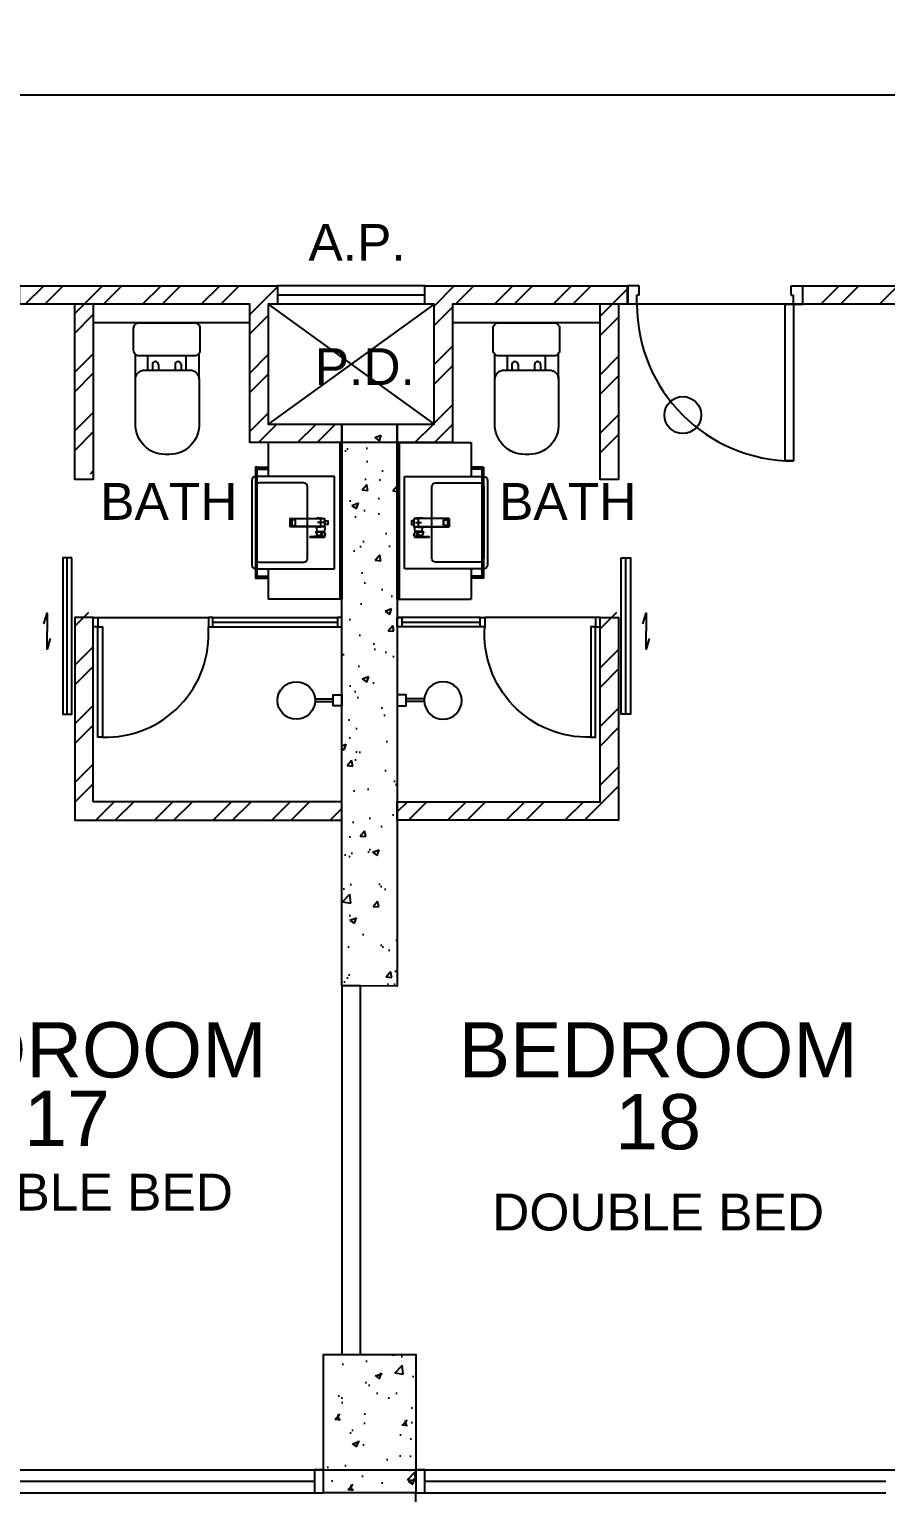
# Model space of a CAD drawing. Header units: millimetres. Extents: x 0 to 69068, y 299 to 37257.
# Drawn here: x 23653 to 28300, y 8472 to 16415 of the extents above; entities that cross this region are included whole.
import ezdxf
from ezdxf.enums import TextEntityAlignment as Align

# ---------------------------------------------------------------- set-up
doc = ezdxf.new("R2010")
doc.units = ezdxf.units.MM
doc.layers.get('Defpoints').update_dxf_attribs({"color": 8})
for name, color, linetype in [('Architectural Features', 8, 'Continuous'), ('Default', 8, 'Continuous'), ('Door', 8, 'Continuous'), ('Dry Wall', 8, 'Continuous'), ('FSD', 8, 'Continuous'), ('GBP A.P.', 8, 'Continuous'), ('GBP Dim', 8, 'Continuous'), ('GBP Text 200', 8, 'Continuous'), ('GBP Text 250', 8, 'Continuous'), ('hatch', 8, 'Continuous'), ('LP-Furn built-in', 8, 'Continuous'), ('LP-Furn built-in 2', 8, 'Continuous'), ('LP-Sanitary', 8, 'Continuous'), ('LP-Sanitary2', 8, 'Continuous'), ('LP-WC', 8, 'Continuous'), ('PD', 8, 'Continuous'), ('PD DOOR', 8, 'Continuous'), ('TEXT', 8, 'Continuous'), ('WALL-NEW', 8, 'Continuous'), ('WALL-STRUCTURE', 8, 'Continuous'), ('WINDOW', 8, 'Continuous'), ('WINDOW-MULLION', 8, 'Continuous'), ('zzz-room mix', 8, 'Continuous')]:
    doc.layers.add(name, color=color, linetype=linetype)
doc.layers.add('LP-Nonplot', color=8, linetype='Continuous', plot=False)
doc.styles.add('BH', font='arial.ttf')
doc.dimstyles.new('200 GBP', dxfattribs={"dimscale": 1.5, "dimtxt": 150, "dimasz": 50, "dimexe": 125, "dimexo": 50, "dimgap": 50, "dimtad": 1, "dimdec": 0, "dimzin": 0, "dimdsep": 46, "dimtxsty": 'BH', "dimblk": 'ARCHTICK', "dimcen": 0.09, "dimdle": 125, "dimclrd": 9, "dimclre": 9, "dimclrt": 1, "dimadec": 0, "dimazin": 0, "dimtfac": 1, "dimtdec": 0, "dimtix": 1, "dimtmove": 2, "dimatfit": 3, "dimldrblk": 'ARCHTICK', "dimfxl": 300, "dimfxlon": 1, "dimtolj": 1, "dimtzin": 0, "dimarcsym": 0})
pattern_1 = [(45, (-2500, -11527.6), (-159.099, 159.099), []), (45, (-2393.93, -11527.6), (-159.099, 159.099), [])]

# ---------------------------------------------------------------- blocks, each defined once
blk = doc.blocks.new('pln_toilet')
for p, q in [((-170.1, -306.5), (-170.1, -171.6)), ((-78.2, -226.9), (-78.2, -256.5)), ((-45, -226.9), (-45, -256.5)), ((44.7, -226.9), (44.7, -256.5)), ((77.9, -226.9), (77.9, -256.5)), ((175.5, -306.5), (175.5, -165.2))]:
    blk.add_line(p, q)
for points in [[(180, -30), (180, -149.3, -0.414214), (150, -179.3), (-150, -179.3, -0.414214), (-180, -149.3), (-180, -30, -0.414214), (-150, 0), (150, 0, -0.414214)], [(175.5, -306.5), (175.5, -545.1, -0.424695), (14, -715.1), (-7.8, -715.1, -0.423698), (-170.1, -545.1), (-170.1, -306.5, -0.414214), (-120.1, -256.5), (125.5, -256.5, -0.414214)]]:
    blk.add_lwpolyline(points, format="xyb", close=True)
for points in [[(-101.9, -256.5), (-101.9, -179.3)], [(102.9, -179.3), (102.9, -256.5)]]:
    blk.add_lwpolyline(points)
for centre in [(-61.6, -226.9), (61.3, -226.9)]:
    blk.add_arc(centre, 16.6, 0, 180)
blk = doc.blocks.new('pln_shower head')
at = {"ltscale": 100}
for points in [[(101, 9.1), (200, 9.1)], [(101, -5.9), (200, -5.9)]]:
    blk.add_lwpolyline(points, dxfattribs=at)
at = {"ltscale": 0.5}
blk.add_lwpolyline([(248, 30.1), (248, -29.9), (200, -29.9), (200, 30.1)], close=True, dxfattribs=at)
at = {"ltscale": 100}
blk.add_circle((0, 0), 101.9, dxfattribs=at)
blk = doc.blocks.new('Door 850')
for p, q in [((38290.6, 34986.6), (38290.6, 35836.6)), ((38290.6, 35836.6), (38335.6, 35836.6)), ((38335.6, 35836.6), (38335.6, 34986.6)), ((38240.6, 34986.6), (38240.6, 34911.6)), ((38290.6, 34986.6), (38240.6, 34986.6)), ((38290.6, 34986.6), (38290.6, 34936.6)), ((38335.6, 34986.6), (38290.6, 34986.6)), ((39140.6, 34986.6), (39140.6, 34936.6)), ((39140.6, 34986.6), (39190.6, 34986.6)), ((39190.6, 34986.6), (39190.6, 34911.6)), ((38240.6, 34911.6), (38240.6, 34886.6)), ((38303.1, 34886.6), (38240.6, 34886.6)), ((38303.1, 34936.6), (38290.6, 34936.6)), ((38303.1, 34936.6), (38303.1, 34886.6)), ((39128.1, 34936.6), (39140.6, 34936.6)), ((39128.1, 34936.6), (39128.1, 34886.6)), ((39128.1, 34886.6), (39190.6, 34886.6)), ((39190.6, 34911.6), (39190.6, 34886.6))]:
    blk.add_line(p, q)
blk.add_arc((38290.6, 34986.6), 850, 359.99995, 89.99772)
blk = doc.blocks.new('WINDOW MULLION2')
at = {"layer": 'WINDOW-MULLION', "ltscale": 100}
blk.add_lwpolyline([(25225.9, 19999.9), (25225.9, 20124.9), (25175.9, 20124.9), (25175.9, 19999.9)], close=True, dxfattribs=at)
blk = doc.blocks.new('_ArchTick')
at = {"color": 0, "const_width": 0.1}
blk.add_lwpolyline([(0.5, 0.5), (-0.5, -0.5)], dxfattribs=at)
blk = doc.blocks.new('*D314')
at = {"layer": 'Defpoints', "color": 0, "transparency": 16777216}
for p in [(22220, 16622.5), (40700, 16622.5), (40700, 16059.7)]:
    blk.add_point(p, dxfattribs=at)
at = {"layer": 'GBP Dim', "color": 9, "lineweight": -2, "transparency": 16777216}
for p, q in [((22220, 16284.7), (22220, 15872.2)), ((40700, 16284.7), (40700, 15872.2)), ((22032.5, 16059.7), (40887.5, 16059.7))]:
    blk.add_line(p, q, dxfattribs=at)
at = {"layer": 'GBP Dim', "color": 9, "lineweight": -2, "transparency": 16777216, "xscale": 75, "yscale": 75, "zscale": 75, "rotation": 180}
blk.add_blockref('_ArchTick', (22220, 16059.7), dxfattribs=at)
at = {"layer": 'GBP Dim', "color": 9, "lineweight": -2, "transparency": 16777216, "xscale": 75, "yscale": 75, "zscale": 75}
blk.add_blockref('_ArchTick', (40700, 16059.7), dxfattribs=at)
at = {"layer": 'GBP Dim', "transparency": 16777216, "insert": (31460, 16249.6), "char_height": 225, "attachment_point": 5, "style": 'BH'}
blk.add_mtext('\\A1;18480', dxfattribs=at)
blk = doc.blocks.new('*D438')
at = {"layer": 'Defpoints', "color": 0, "transparency": 16777216}
for p in [(25350, 9222.8), (25450, 9222.8), (25450, 6494.6)]:
    blk.add_point(p, dxfattribs=at)
at = {"layer": 'GBP Dim', "color": 9, "lineweight": -2, "transparency": 16777216}
for p, q in [((25350, 6719.6), (25350, 6307.1)), ((25450, 6719.6), (25450, 6307.1)), ((25350, 6494.6), (25275, 6494.6)), ((25350, 6494.6), (25450, 6494.6)), ((25450, 6494.6), (25525, 6494.6))]:
    blk.add_line(p, q, dxfattribs=at)
at = {"layer": 'GBP Dim', "color": 9, "lineweight": -2, "transparency": 16777216, "xscale": 75, "yscale": 75, "zscale": 75}
blk.add_blockref('_ArchTick', (25350, 6494.6), dxfattribs=at)
at = {"layer": 'GBP Dim', "color": 9, "lineweight": -2, "transparency": 16777216, "xscale": 75, "yscale": 75, "zscale": 75, "rotation": 180}
blk.add_blockref('_ArchTick', (25450, 6494.6), dxfattribs=at)
at = {"layer": 'GBP Dim', "transparency": 16777216, "insert": (25400, 6684.5), "char_height": 225, "attachment_point": 5, "style": 'BH'}
blk.add_mtext('\\A1;100', dxfattribs=at)
blk = doc.blocks.new('SEANNOT_GROUP2')
at = {"layer": 'Default'}
blk.add_line((81.5, 351.1), (81.5, 317.9), dxfattribs=at)
blk = doc.blocks.new('SEANNOT_GROUP3')
at = {"layer": 'Default'}
blk.add_line((99.8, 335.2), (63.8, 335.2), dxfattribs=at)
blk = doc.blocks.new('ghtfdgd')
at = {"layer": 'LP-Sanitary'}
for p, q in [((79214.2, -115039.6), (79218.2, -114994.6)), ((79215.7, -115019.1), (79215.7, -115005.6)), ((79215.7, -115005.6), (79217.2, -115005.6)), ((79220.2, -114994.6), (79217.1, -115027.9)), ((79220.2, -114994.6), (79218.2, -114994.6)), ((79218.9, -115183.4), (79220.2, -114994.6)), ((79261.1, -114994.6), (79220.2, -114994.6)), ((79230.7, -114993.6), (79230.7, -114979.6)), ((79231.2, -114979.1), (79250.2, -114979.1)), ((79250.2, -114994.1), (79231.2, -114994.1)), ((79238.9, -114994.1), (79238.9, -114994.6)), ((79242.4, -114994.6), (79242.4, -114994.1)), ((79250.7, -114979.6), (79250.7, -114993.6)), ((79263.2, -114994.6), (79261.1, -114994.6)), ((79261.1, -114994.6), (79262.4, -115183.4)), ((79264.2, -115027.9), (79261.1, -114994.6)), ((79263.2, -114994.6), (79288.7, -114996.6)), ((79263.2, -114994.6), (79267.1, -115039.6)), ((79288.7, -115037.7), (79288.7, -114996.6)), ((79290.7, -115009.4), (79290.7, -115000.9)), ((79290.7, -115009.6), (79290.7, -115009.4)), ((79290.7, -115010.3), (79290.7, -115009.6)), ((79290.7, -115044.4), (79290.7, -115010.3)), ((79290.9, -115010.4), (79310.4, -115018.6)), ((79290.9, -115010.4), (79290.9, -115044.5)), ((79310.7, -115017.8), (79291, -115009.5)), ((79291, -115009.5), (79291, -115009.5)), ((79291, -115009.5), (79291, -115009.5)), ((79310.7, -115017.8), (79314.8, -115009.2)), ((79315.2, -115010.7), (79313.6, -115020.4)), ((79315.2, -115010.7), (79317.3, -115050.4)), ((79318, -115050.2), (79316, -115010.5)), ((79317.3, -115002.9), (79318.9, -114997.5)), ((79319.4, -115044.7), (79317.3, -115002.9)), ((79318.7, -114997.4), (79318.9, -114997.5)), ((79319.3, -114997.6), (79318.9, -114997.4)), ((79318.9, -114997.5), (79319.4, -114997.7)), ((79319.4, -114997.7), (79319.4, -115044.7)), ((79319.8, -115045.3), (79319.8, -114998.3)), ((79217.1, -115027.9), (79214.2, -115039.6)), ((79217.1, -115039.6), (79214.2, -115039.6)), ((79217.5, -115184.4), (79217.1, -115027.9)), ((79264.2, -115027.9), (79263.8, -115184.4)), ((79264.2, -115027.9), (79267.1, -115039.6)), ((79267.1, -115039.6), (79264.2, -115039.6)), ((79288.7, -115037.7), (79267.1, -115039.6)), ((79290.7, -115044.7), (79290.7, -115044.4)), ((79290.9, -115044.5), (79310.4, -115036.3)), ((79291, -115044.9), (79310.7, -115036.6)), ((79310.4, -115018.6), (79310.5, -115018.7)), ((79310.4, -115036.3), (79310.5, -115036.2)), ((79310.5, -115018.7), (79310.5, -115027.4)), ((79310.5, -115036.2), (79310.5, -115027.4)), ((79313.5, -115028.9), (79313.5, -115020.8)), ((79313.5, -115020.8), (79317.3, -115050.9)), ((79313.5, -115028.9), (79313.5, -115036.9)), ((79313.5, -115036.9), (79317.3, -115075.5)), ((79313.5, -115037), (79317.3, -115075.5)), ((79313.6, -115020.5), (79313.6, -115020.4)), ((79317.3, -115050.5), (79313.6, -115020.5)), ((79317.3, -115050.4), (79317.3, -115050.5)), ((79317.3, -115051.4), (79317.3, -115063.3)), ((79317.3, -115075.1), (79317.3, -115063.3)), ((79317.7, -115051.6), (79318.9, -115052.3)), ((79317.7, -115063.5), (79317.7, -115051.6)), ((79317.7, -115063.5), (79317.7, -115075.4)), ((79317.7, -115075.4), (79318.9, -115074.8)), ((79319.4, -115051), (79318, -115050.2)), ((79318, -115076), (79319.3, -115075.3)), ((79318.9, -115074.8), (79318.9, -115052.3)), ((79319.4, -115044.7), (79319.4, -115051)), ((79319.8, -115051.6), (79319.8, -115045.3)), ((79319.8, -115051.9), (79319.8, -115051.6)), ((79319.8, -115051.9), (79319.8, -115074.4)), ((79319.8, -115074.4), (79319.8, -115074.6)), ((79225, -115154.8), (79225, -115173.1)), ((79255.3, -115153.8), (79226, -115153.8)), ((79255.3, -115154), (79226, -115154)), ((79256.3, -115173.1), (79256.3, -115154.8)), ((79218.9, -115183.4), (79217.5, -115184.4)), ((79217.5, -115184.4), (79263.8, -115184.4)), ((79262.4, -115183.4), (79218.9, -115183.4)), ((79226, -115174.1), (79255.3, -115174.1)), ((79262.4, -115183.4), (79263.8, -115184.4))]:
    blk.add_line(p, q, dxfattribs=at)
for centre, radius, start, end in [((79231.2, -114979.6), 0.5, 90, 180), ((79231.2, -114993.6), 0.5, 180, 270), ((79250.2, -114979.6), 0.5, 0, 90), ((79250.2, -114993.6), 0.5, 270, 0), ((79280.3, -115017.1), 20, 56.8024, 65.16541), ((79290.9, -115000.9), 0.2, 127.85265, 180), ((79511, -115282.7), 357.7, 125.84981, 127.98251), ((79530.3, -115308.3), 389.7, 125.92638, 127.88363), ((79234, -109870), 5139.5, 270.63577, 270.89969), ((79227.2, -108854.2), 6155.7, 270.59451, 270.81562), ((79288.3, -115009.7), 2.67, 3.1953, 9.33669), ((79301.7, -114992.9), 0.28, 69.68638, 135.20106), ((79314, -115009.4), 0.822, 12.82151, 37.37855), ((79314.7, -115011.5), 2.53, 77.49723, 90.78809), ((79315.1, -115009.5), 0.509, 38.0096, 78.40522), ((84763.2, -116562.2), 5664.7, 164.02206, 164.08854), ((79313.8, -115010.5), 2.18, 358.67427, 36.2852), ((79318.5, -114997.9), 0.689, 55.95421, 80.13248), ((79319, -114998.3), 0.8, 0.00654, 61.47672), ((79240.7, -115019.1), 25, 180, 185.74251), ((79280.3, -115017.1), 20, 294.83459, 301.61275), ((79290.9, -115044.7), 0.2, 180.01397, 293.04704), ((79319.7, -114996.5), 23.1, 247.12521, 247.49949), ((79339.3, -115104.4), 73.6, 112.75714, 112.87481), ((79312.3, -115020.9), 1.23, 6.09456, 11.51592), ((79308.7, -115037.4), 4.84, 5.24499, 7.19277), ((79310.7, -115037.3), 2.83, 5.64545, 8.81471), ((79317.8, -115050.7), 0.54, 62.22165, 149.68726), ((79305.3, -115051.3), 11.9, 359.62289, 2.1624), ((79313.2, -115075.2), 4.12, 356.11976, 1.38136), ((79317.8, -115075.5), 0.494, 177.69922, 295.85307), ((79318.6, -115075.3), 0.938, 181.08912, 220.22046), ((79315.7, -115050), 2.38, 342.31294, 353.97204), ((79317.3, -115050.2), 0.738, 359.2113, 2.9985), ((79319, -115074.6), 0.786, 294.19625, 0.49169), ((79319.1, -115051.6), 0.688, 1.5121, 63.73401)]:
    blk.add_arc(centre, radius, start, end, dxfattribs=at)
for centre, major_axis, ratio, start_param, end_param in [((79290.9, -115000.9), (0.2, 0), 0.870233, 1.308042, 3.141593), ((79290.9, -115009.4), (0.2, 0), 0.870251, 1.333095, 3.141593), ((79290.9, -115010.3), (0.2, 0), 0.5, 3.141593, 4.712389), ((79290.9, -115000.9), (0.123, -0.158), 0.834595, 2.099205, 3.141593), ((79290.9, -115000.9), (0.123, -0.158), 0.834595, 3.141593, 3.165459), ((79290.9, -115010), (0.077, 0.836), 0.04975, 4.217846, 5.325586), ((79301.6, -114992.9), (0.117, -0.162), 0.844851, 2.109561, 3.167674), ((79315.1, -115009.6), (0.173, 0.708), 0.018166, 0.444134, 0.918054), ((79315.3, -115009.6), (0.412, 0.321), 0.549065, 0.513637, 1.195391), ((79315.7, -115010.9), (-0.499, -0.026), 0.868619, 4.118709, 5.82428), ((79316.8, -115003.6), (0.961, -0.275), 0.902908, 1.271288, 1.565184), ((79318.4, -114998), (-0.211, -0.772), 0.117484, 2.694436, 3.141054), ((79318.5, -114998.1), (-0.382, -0.703), 0.237912, 2.705017, 3.14394), ((79319, -114998.3), (-0.382, -0.703), 0.237912, 2.705017, 3.141091), ((79319, -114998.3), (-0.8, 0), 0.876594, 3.141494, 4.164132), ((79290.9, -115044.4), (0.2, 0), 0.5, 3.141593, 4.712389), ((79290.9, -115044.1), (-0.077, 0.836), 0.04975, 2.065339, 3.17308), ((79310.4, -115018.2), (-0.311, -0.737), 0.21898, 1.092037, 2.210933), ((79310.4, -115035.9), (-0.311, 0.737), 0.21898, 2.049556, 3.141593), ((79310.5, -115018.3), (-0.309, -0.738), 0.217421, 1.09135, 2.210755), ((79310.5, -115035.8), (-0.309, 0.738), 0.217421, 2.050243, 3.169648), ((79310.4, -115035.9), (-0.311, 0.737), 0.21898, 3.141593, 3.168451), ((79314.3, -115020.6), (-0.782, -0.167), 0.921627, 5.682069, 6.099643), ((79314.3, -115020.8), (-0.794, -0.099), 0.898005, 5.760928, 6.175764), ((79314.3, -115036.7), (0.793, 0.106), 0.789486, 3.026004, 3.133916), ((79314.3, -115036.9), (0.796, 0.077), 0.827125, 3.057559, 3.141593), ((79317.8, -115050.6), (-0.5, -0.016), 0.857677, 4.139605, 5.842177), ((79317.8, -115050.9), (-0.5, -0.02), 0.273668, 4.356492, 6.23412), ((79317.8, -115063.3), (-0.5, 0), 0.5, 0.054498, 1.448623), ((79317.8, -115075.5), (-0.494, 0.079), 0.969108, 0.192451, 2.070079), ((79319, -115045.3), (-0.8, 0), 0.876594, 3.141494, 4.164132), ((79226, -115154.8), (-1, 0), 0.992546, 4.712389, 6.283185), ((79226, -115154.9), (1, 0), 0.890286, 1.570796, 3.141593), ((79255.3, -115154.8), (-1, 0), 0.992546, 3.141593, 4.712389), ((79255.3, -115154.9), (1, 0), 0.890286, 0, 1.570796), ((79226, -115173.1), (1, 0), 0.992546, 3.141593, 4.712389), ((79255.3, -115173.1), (1, 0), 0.992546, 4.712389, 6.283185)]:
    blk.add_ellipse(centre, major_axis=major_axis, ratio=ratio, start_param=start_param, end_param=end_param, dxfattribs=at)
for points, knots in [([(79291, -115009.5), (79291, -115009.5), (79290.9, -115009.5), (79290.8, -115009.6), (79290.7, -115009.6), (79290.7, -115009.6)], [0, 0, 0, 0, 0.5, 0.5, 1, 1, 1, 1]), ([(79291, -115000.7), (79291, -115000.8), (79291, -115000.8), (79291, -115000.9), (79291, -115001.2), (79291, -115001.4), (79291, -115001.7), (79291, -115002.7), (79291, -115003.8), (79291, -115004.8), (79291, -115006.3), (79291, -115007.8), (79291, -115009.2)], [0, 0, 0, 0, 0.02306, 0.02306, 0.02306, 0.115301, 0.115301, 0.115301, 0.484264, 0.484264, 0.484264, 1, 1, 1, 1]), ([(79301.6, -114992.7), (79301.9, -114992.8), (79302.2, -114992.9), (79302.5, -114993), (79305, -114993.6), (79307.5, -114994.3), (79310.1, -114995), (79312.9, -114995.8), (79315.8, -114996.6), (79318.7, -114997.4)], [0, 0, 0, 0, 0.051688, 0.051688, 0.051688, 0.494848, 0.494848, 0.494848, 1, 1, 1, 1]), ([(79314.8, -115009.2), (79314.8, -115009.2), (79314.9, -115009.2), (79314.9, -115009.2), (79315, -115009.2), (79315, -115009.2), (79315.1, -115009.2), (79315.2, -115009.2)], [0, 0, 0, 0, 0.25, 0.25, 0.5, 0.5, 1, 1, 1, 1]), ([(79317.1, -115002.7), (79317, -115003), (79316.9, -115003.3), (79316.8, -115003.6), (79316.5, -115004.7), (79316.2, -115005.8), (79315.9, -115006.9), (79315.7, -115007.6), (79315.4, -115008.3), (79315.2, -115009)], [0, 0, 0, 0, 0.131954, 0.131954, 0.131954, 0.659772, 0.659772, 0.659772, 1, 1, 1, 1]), ([(79315.2, -115009.2), (79315.2, -115009.2), (79315.2, -115009.2), (79315.2, -115009.2), (79315.2, -115009.2), (79315.2, -115009.2)], [0, 0, 0, 0, 0.5, 0.5, 1, 1, 1, 1]), ([(79315.2, -115009.2), (79315.3, -115009.3), (79315.3, -115009.4), (79315.3, -115009.5), (79315.3, -115009.6), (79315.3, -115009.8), (79315.3, -115009.8), (79315.3, -115009.9), (79315.3, -115010), (79315.2, -115010.2), (79315.2, -115010.3), (79315.2, -115010.5), (79315.2, -115010.6), (79315.2, -115010.7)], [0, 0, 0, 0, 0.125, 0.125, 0.25, 0.25, 0.375, 0.375, 0.5, 0.5, 0.75, 0.75, 1, 1, 1, 1]), ([(79318.7, -114997.4), (79318.6, -114997.5), (79318.6, -114997.7), (79318.5, -114997.9), (79318.2, -114999), (79317.9, -115000.1), (79317.5, -115001.2), (79317.4, -115001.7), (79317.2, -115002.2), (79317.1, -115002.7)], [0, 0, 0, 0, 0.095324, 0.095324, 0.095324, 0.707603, 0.707603, 0.707603, 1, 1, 1, 1]), ([(79310.5, -115018.7), (79310.9, -115018.8), (79311.2, -115019), (79311.9, -115019.4), (79312.2, -115019.7), (79312.8, -115020.1), (79313, -115020.3), (79313.4, -115020.5), (79313.5, -115020.5), (79313.5, -115020.7)], [0, 0, 0, 0, 0.25, 0.25, 0.5, 0.5, 0.75, 0.75, 1, 1, 1, 1]), ([(79310.5, -115036.2), (79310.9, -115036.1), (79311.2, -115035.9), (79311.9, -115035.6), (79312.2, -115035.5), (79312.8, -115035.6), (79313, -115035.7), (79313.4, -115036.2), (79313.5, -115036.5), (79313.5, -115036.8)], [0, 0, 0, 0, 0.25, 0.25, 0.5, 0.5, 0.75, 0.75, 1, 1, 1, 1]), ([(79313.6, -115020.4), (79313.5, -115020.2), (79313.5, -115020), (79313.3, -115019.6), (79313.2, -115019.3), (79312.7, -115018.8), (79312.3, -115018.6), (79311.6, -115018.2), (79311.2, -115018), (79310.8, -115017.9)], [0, 0, 0, 0, 0.25, 0.25, 0.5, 0.5, 0.75, 0.75, 1, 1, 1, 1]), ([(79310.8, -115036.5), (79311, -115036.5), (79311.3, -115036.3), (79311.8, -115036.2), (79312.2, -115036.1), (79312.5, -115036), (79312.8, -115036), (79313, -115036), (79313.1, -115036.1), (79313.2, -115036.2), (79313.4, -115036.3), (79313.5, -115036.6), (79313.5, -115036.7), (79313.5, -115036.8)], [0, 0, 0, 0, 0.124812, 0.2213171, 0.3092796, 0.3899271, 0.4711589, 0.5451559, 0.6166529, 0.6889172, 0.7974179, 0.8896188, 0.9816515, 0.9816515, 0.9816515, 0.9816515]), ([(79317.3, -115050.5), (79317.3, -115050.5), (79317.3, -115050.5), (79317.3, -115050.6), (79317.3, -115050.6), (79317.3, -115050.7), (79317.3, -115050.8), (79317.3, -115050.9)], [0, 0, 0, 0, 0.25, 0.25, 0.5, 0.5, 1, 1, 1, 1]), ([(79317.3, -115051.4), (79317.3, -115051.5), (79317.3, -115051.5), (79317.5, -115051.6), (79317.6, -115051.6), (79317.7, -115051.6)], [0, 0, 0, 0, 0.5, 0.5, 1, 1, 1, 1]), ([(79317.3, -115075.1), (79317.3, -115075.2), (79317.3, -115075.2), (79317.5, -115075.3), (79317.6, -115075.3), (79317.7, -115075.4)], [0, 0, 0, 0, 0.5, 0.5, 1, 1, 1, 1]), ([(79317.7, -115051.6), (79317.7, -115051.6), (79317.7, -115051.5), (79317.8, -115051.4), (79317.8, -115051.3), (79317.8, -115051.1), (79317.8, -115051), (79317.9, -115050.9), (79317.9, -115050.8), (79317.9, -115050.7)], [0, 0, 0, 0, 0.25, 0.25, 0.5, 0.5, 0.75, 0.75, 1, 1, 1, 1]), ([(79319.4, -115051), (79319.4, -115051), (79319.4, -115051), (79319.4, -115051), (79319.4, -115051), (79319.4, -115051), (79319.4, -115051), (79319.4, -115051.1), (79319.4, -115051.1), (79319.4, -115051.2), (79319.4, -115051.2), (79319.3, -115051.3), (79319.3, -115051.3), (79319.3, -115051.4), (79319.3, -115051.5), (79319.2, -115051.6), (79319.2, -115051.6), (79319.1, -115051.7), (79319.1, -115051.8), (79319, -115051.9), (79319, -115052), (79318.9, -115052.1), (79318.9, -115052.1), (79318.9, -115052.2), (79318.9, -115052.3), (79318.9, -115052.3), (79318.9, -115052.3), (79318.9, -115052.3), (79318.9, -115052.3), (79318.9, -115052.3), (79318.9, -115052.3)], [0, 0, 0, 0, 0.000034, 0.000034, 0.000034, 0.03445, 0.03445, 0.03445, 0.175251, 0.175251, 0.175251, 0.317196, 0.317196, 0.317196, 0.479622, 0.479622, 0.479622, 0.662074, 0.662074, 0.662074, 0.829132, 0.829132, 0.829132, 0.958486, 0.958486, 0.958486, 0.999966, 0.999966, 0.999966, 1, 1, 1, 1]), ([(79319.8, -115051.9), (79319.8, -115052), (79319.7, -115052), (79319.7, -115052.1), (79319.6, -115052.2), (79319.4, -115052.3), (79319.3, -115052.3), (79319.1, -115052.3), (79319, -115052.3), (79318.9, -115052.3)], [0, 0, 0, 0, 0.25, 0.25, 0.5, 0.5, 0.75, 0.75, 1, 1, 1, 1]), ([(79319.8, -115074.4), (79319.8, -115074.5), (79319.7, -115074.5), (79319.7, -115074.6), (79319.6, -115074.7), (79319.4, -115074.8), (79319.3, -115074.8), (79319.1, -115074.8), (79319, -115074.8), (79318.9, -115074.8)], [0, 0, 0, 0, 0.25, 0.25, 0.5, 0.5, 0.75, 0.75, 1, 1, 1, 1]), ([(79319.3, -115075.3), (79319.3, -115075.3), (79319.3, -115075.3), (79319.2, -115075.3), (79319.2, -115075.3), (79319.1, -115075.3), (79319.1, -115075.2), (79319, -115075.2), (79319, -115075.1), (79318.9, -115075.1), (79318.9, -115075), (79318.9, -115074.9), (79318.9, -115074.9), (79318.9, -115074.9), (79318.9, -115074.8), (79318.9, -115074.8), (79318.9, -115074.8), (79318.9, -115074.8), (79318.9, -115074.8)], [0.3296223, 0.3296223, 0.3296223, 0.3296223, 0.4796217, 0.4796217, 0.4796217, 0.6620737, 0.6620737, 0.6620737, 0.829132, 0.829132, 0.829132, 0.9584856, 0.9584856, 0.9584856, 0.9999655, 0.9999655, 0.9999655, 1, 1, 1, 1])]:
    blk.add_open_spline(points, degree=3, knots=knots, dxfattribs=at)
for points, degree in [([(79301.8, -114992.7), (79301.7, -114992.6), (79301.7, -114992.7), (79301.6, -114992.7)], 3), ([(79318.6, -114997.3), (79316.3, -114996.6), (79310.7, -114995.1), (79301.8, -114992.7)], 3), ([(79313.5, -115028.9), (79313.5, -115028.4), (79313.4, -115028), (79312.3, -115027.4), (79311.4, -115027.4), (79310.5, -115027.4)], 5), ([(79317.9, -115075.9), (79317.9, -115076), (79318, -115076), (79318, -115075.9)], 3)]:
    blk.add_open_spline(points, degree=degree, dxfattribs=at)
at = {"layer": 'LP-Nonplot'}
for name in ['SEANNOT_GROUP2', 'SEANNOT_GROUP3']:
    blk.add_blockref(name, (79159.1, -115352.3), dxfattribs=at)
blk = doc.blocks.new('SINK')
at = {"layer": 'LP-Sanitary'}
blk.add_line((-74936.8, -44774), (-75436.8, -44774), dxfattribs=at)
blk.add_lwpolyline([(-75436.8, -44774), (-75436.8, -45203.2, 0.414214), (-75416.8, -45223.2), (-74956.8, -45223.2, 0.414214), (-74936.8, -45203.2), (-74936.8, -44774)], format="xyb", dxfattribs=at)
blk.add_lwpolyline([(-75401.8, -44941.1), (-75401.8, -45183.3, 0.414117), (-75381.8, -45203.2), (-74991.8, -45203.2, 0.41431), (-74971.8, -45183.2), (-74971.8, -44941.1, 0.414117), (-74991.8, -44921.1), (-75381.8, -44921.1, 0.41431)], format="xyb", close=True, dxfattribs=at)
at = {"layer": 'LP-Furn built-in'}
blk.add_blockref('ghtfdgd', (-154427.4, 70168.1), dxfattribs=at)
blk = doc.blocks.new('BATH XXX')
at = {"ltscale": 1000}
for p, q in [((514.5, -17.9), (114.5, -17.9)), ((114.5, -17.9), (114.5, -203)), ((54.6, -152.8), (114.5, -152.8)), ((54.6, -162.8), (114.5, -162.8)), ((114.5, -703), (114.5, -867.9)), ((54.6, -744.5), (114.5, -744.5)), ((54.6, -754.5), (114.5, -754.5)), ((514.5, -867.9), (114.5, -867.9))]:
    blk.add_line(p, q, dxfattribs=at)
for points in [[(504.5, -867.9), (504.5, -17.9), (514.5, -17.9), (514.5, -867.9), (504.5, -867.9)], [(504.5, -17.9), (504.5, -867.9), (514.5, -867.9), (514.5, -17.9), (504.5, -17.9)]]:
    blk.add_lwpolyline(points, dxfattribs=at)
at = {"ltscale": 200}
blk.add_lwpolyline([(54.6, -152.8), (46.1, -152.8), (46.1, -754.5), (54.6, -754.5)], close=True, dxfattribs=at)
at = {"layer": 'LP-Furn built-in', "rotation": 270}
blk.add_blockref('SINK', (45248.6, -75639.7), dxfattribs=at)

msp = doc.modelspace()

# ---------------------------------------------------------------- hatches: boundary and pattern name
at = {"layer": 'hatch'}
h = msp.add_hatch(dxfattribs=at)
h.set_pattern_fill('ANSI32', color=256, scale=600, style=0)
h.set_pattern_definition(pattern_1)
h.paths.add_polyline_path([(25650, 14172.5), (25650, 14272.5), (25850, 14272.5), (25850, 14922.5), (25800, 14922.5), (25800, 15022.5), (26900, 15022.5), (26900, 14922.5), (26850, 14922.5), (26850, 14002.5), (26750, 14002.5), (26750, 14922.5), (25950, 14922.5), (25950, 14172.5)])
h.paths.add_polyline_path([(23600, 15022.5), (25000, 15022.5), (25000, 14922.5), (24950, 14922.5), (24950, 14272.5), (25350, 14272.5), (25350, 14172.6), (24850, 14172.7), (24850, 14922.5), (24000, 14922.5), (24000, 14002.5), (23900, 14002.5), (23900, 14922.5), (23600, 14922.5)])
h = msp.add_hatch(dxfattribs=at)
h.set_pattern_fill('ANSI32', color=256, scale=600, style=0)
h.set_pattern_definition([(45, (1067.05, -8776.59), (-159.099, 159.099), []), (45, (1173.11, -8776.59), (-159.099, 159.099), [])])
h.paths.add_polyline_path([(27850, 15022.5), (29150, 15022.5), (29150, 14922.5), (27850, 14922.5)])
h = msp.add_hatch(dxfattribs=at)
h.set_pattern_fill('AR-CONC', color=256, scale=2, style=0)
h.set_pattern_definition([(50, (540.7, 5192.58), (364.3693, -31.8782), [38.1, -419.1]), (355, (540.7, 5192.58), (-70.4857, 382.1133), [30.48, -335.28]), (100.451, (571.06, 5189.92), (293.885, 350.2334), [32.38, -356.18]), (46.1842, (540.7, 5294.18), (542.158, -84.085), [57.15, -628.65]), (96.6356, (585.9, 5287.17), (474.808, 494.851), [48.57, -534.27]), (351.184, (540.7, 5294.2), (474.809, 494.85), [45.72, -502.92]), (21, (591.5, 5268.78), (303.2298, -204.531), [38.1, -419.1]), (326, (591.5, 5268.78), (123.604, 368.376), [30.48, -335.28]), (71.4514, (616.77, 5251.73), (426.833, 163.8457), [32.38, -356.18]), (37.5, (540.7, 5192.58), (6.1772, 169.1101), [0, -331.216, 0, -340.36, 0, -336.55]), (7.5, (540.7, 5192.58), (133.6393, 200.3611), [0, -194.056, 0, -323.596, 0, -128.27]), (327.5, (427.42, 5192.58), (271.1812, -11.4575), [0, -127, 0, -396.24, 0, -525.78]), (317.5, (376.62, 5192.58), (296.2584, 50.853), [0, -165.1, 0, -263.144, 0, -373.38])])
h.paths.add_polyline_path([(25350, 11222.8), (25350, 14272.6), (25650, 14272.5), (25650, 11222.5)])
h = msp.add_hatch(dxfattribs=at)
h.set_pattern_fill('ANSI32', color=256, scale=600, style=0)
h.set_pattern_definition(pattern_1)
edge = h.paths.add_edge_path()
edge.add_line((24000, 12222.5), (24000, 13252.5))
edge.add_line((24000, 13252.5), (23900, 13252.5))
edge.add_line((23900, 13252.5), (23900, 12122.5))
edge.add_line((23900, 12122.5), (25350, 12122.5))
edge.add_line((25350, 12122.5), (25350, 12222.5))
edge.add_line((25350, 12222.5), (24000, 12222.5))
h = msp.add_hatch(dxfattribs=at)
h.set_pattern_fill('ANSI32', color=256, scale=600, style=0)
h.set_pattern_definition(pattern_1)
h.paths.add_polyline_path([(25650, 12122.5), (25650, 12222.5), (26750, 12222.5), (26750, 13252.5), (26850, 13252.5), (26850, 12122.5)])
h = msp.add_hatch(dxfattribs=at)
h.set_pattern_fill('AR-CONC', color=256, scale=2, style=0)
h.set_pattern_definition([(50, (-578661.28, 750822.8), (364.36934, -31.87817), [38.1, -419.1]), (355, (-578661.28, 750822.8), (-70.48565, 382.11329), [30.48, -335.28]), (100.451, (-578630.9, 750820.15), (293.885, 350.23338), [32.38, -356.18]), (46.1842, (-578661.3, 750924.4), (542.15808, -84.08466), [57.15, -628.65]), (96.6356, (-578616.1, 750917.4), (474.80847, 494.8511), [48.57, -534.27]), (351.184, (-578661.3, 750924.4), (474.8092, 494.85024), [45.72, -502.92]), (21, (-578610.48, 750899), (303.22976, -204.53104), [38.1, -419.1]), (326, (-578610.48, 750899), (123.60406, 368.37593), [30.48, -335.28]), (71.4514, (-578585.2, 750881.97), (426.83298, 163.84572), [32.38, -356.18]), (37.5, (-578661.28, 750822.81), (6.177207, 169.110078), [0, -331.216, 0, -340.36, 0, -336.55]), (7.5, (-578661.28, 750822.81), (133.639325, 200.36115), [0, -194.056, 0, -323.596, 0, -128.27]), (327.5, (-578774.56, 750822.81), (271.18119, -11.457488), [0, -127, 0, -396.24, 0, -525.78]), (317.5, (-578825.36, 750822.8), (296.25836, 50.85298), [0, -165.1, 0, -263.144, 0, -373.38])])
h.paths.add_polyline_path([(25750, 8472.5), (25250, 8472.5), (25250, 9222.5), (25750, 9222.5)])

# ---------------------------------------------------------------- linework, layer by layer
at = {"layer": 'Architectural Features', "ltscale": 50}
msp.add_lwpolyline([(34250, 8472.5), (34250, 7972.5), (25750, 7972.5), (25750, 8472.4)], dxfattribs=at)
at = {"layer": 'Dry Wall'}
msp.add_lwpolyline([(25450, 11222.8), (25350, 11222.8), (25350, 9222.8), (25450, 9222.8)], close=True, dxfattribs=at)
at = {"layer": 'FSD'}
msp.add_circle((27198.9, 14321.5), 100, dxfattribs=at)
at = {"layer": 'LP-Furn built-in 2'}
for points in [[(23884.8, 13547.3), (23834.8, 13547.3), (23834.8, 12697.3), (23884.8, 12697.3)], [(26865, 13547.3), (26915, 13547.3), (26915, 12697.3), (26865, 12697.3)]]:
    msp.add_lwpolyline(points, close=True, dxfattribs=at)
for points in [[(23859.8, 12697.3), (23859.8, 13547.3)], [(26890, 12697.3), (26890, 13547.3)], [(23732.8, 13188.1), (23750, 13245.7), (23750, 13148.4)], [(26982.6, 13188.1), (26999.9, 13245.7), (26999.9, 13148.4)], [(23767.2, 13108.7), (23750, 13051.1), (23750, 13148.4)], [(27017.1, 13108.7), (26999.9, 13051.1), (26999.9, 13148.4)]]:
    msp.add_lwpolyline(points, dxfattribs=at)
at = {"layer": 'LP-Sanitary'}
msp.add_line((26100, 13222.5), (25650, 13222.5), dxfattribs=at)
for points in [[(24025, 13172.5), (24000, 13172.5), (24000, 13222.5), (24025, 13222.5)], [(24625, 13172.5), (24650, 13172.5), (24650, 13222.5), (24625, 13222.5)], [(25325, 13172.5), (25350, 13172.5), (25350, 13222.5), (25325, 13222.5)], [(26725, 13172.5), (26750, 13172.5), (26750, 13222.5), (26725, 13222.5)], [(24050, 12572.5), (24025, 12572.5), (24025, 13172.5), (24050, 13172.5)], [(26700, 12572.5), (26725, 12572.5), (26725, 13172.5), (26700, 13172.5)]]:
    msp.add_lwpolyline(points, close=True, dxfattribs=at)
for points in [[(24025, 13222.5), (24625, 13222.5)], [(24650, 13222.5), (25325, 13222.5), (25325, 13222.5)], [(24650, 13197.5), (25325, 13197.5)], [(25650, 13222.5), (25650, 12222.5), (26750, 12222.5), (26750, 13222.5)], [(25675, 13222.5), (25675, 13172.5), (25650, 13172.5), (25650, 13222.5), (25675, 13222.5)], [(25674.9, 13197.5), (26100, 13197.5)], [(26125, 13222.5), (26125, 13172.5), (26100, 13172.5), (26100, 13222.5), (26125, 13222.5)], [(26725, 13222.5), (26125, 13222.5)], [(24650, 13172.5), (25325, 13172.5), (25325, 13172.5)], [(26100, 13172.5), (25675, 13172.5)]]:
    msp.add_lwpolyline(points, dxfattribs=at)
for points in [[(24050, 12573, 0.444386), (24625, 13172.5)], [(26700, 12573, -0.444386), (26125, 13172.5)]]:
    msp.add_lwpolyline(points, format="xyb", dxfattribs=at)
at = {"layer": 'LP-WC'}
for points in [[(24848, 14822.5), (24000, 14822.5)], [(24848, 14822.4), (24000, 14822.4)], [(26750, 14822.4), (25950, 14822.4)]]:
    msp.add_lwpolyline(points, dxfattribs=at)
at = {"layer": 'PD'}
for points in [[(25800, 15022.5), (25000, 15022.5)], [(25800, 14922.5), (25000, 14922.5)]]:
    msp.add_lwpolyline(points, dxfattribs=at)
at = {"layer": 'PD', "ltscale": 20}
for points in [[(25850, 14922.5), (24950, 14272.5)], [(24950, 14922.5), (25850, 14272.5)]]:
    msp.add_lwpolyline(points, dxfattribs=at)
at = {"layer": 'PD DOOR'}
msp.add_lwpolyline([(25800, 14972.6), (25000, 14972.5)], dxfattribs=at)
at = {"layer": 'WALL-NEW'}
for points in [[(23600, 15022.5), (25000, 15022.5), (25000, 14922.5), (24950, 14922.5), (24950, 14272.5), (25350, 14272.5), (25350, 14172.6), (24850, 14172.7), (24850, 14922.5), (24000, 14922.5), (24000, 13972.5), (23900, 13972.5), (23900, 14922.5), (23600, 14922.5), (23600, 15022.5)], [(25650, 14172.5), (25650, 14272.5), (25850, 14272.5), (25850, 14922.5), (25800, 14922.5), (25800, 15022.5), (26900, 15022.5), (26900, 14922.5), (26850, 14922.5), (26850, 13972.5), (26750, 13972.5), (26750, 14922.5), (25950, 14922.5), (25950, 14172.5), (25650, 14172.5)], [(24000, 12222.5), (24000, 13222.5), (23900, 13222.5), (23900, 12122.5), (25350, 12122.5), (25350, 12222.5), (24000, 12222.5)], [(25650, 12122.5), (25650, 12222.5), (26750, 12222.5), (26750, 13222.5), (26850, 13222.5), (26850, 12122.5), (25650, 12122.5)]]:
    msp.add_lwpolyline(points, dxfattribs=at)
msp.add_lwpolyline([(27850, 15022.5), (29150, 15022.5), (29150, 14922.5), (27850, 14922.5)], close=True, dxfattribs=at)
at = {"layer": 'WALL-STRUCTURE'}
for points in [[(25350, 11222.8), (25350, 14272.6), (25650, 14272.5), (25650, 11222.5), (25350, 11222.8)], [(25750, 8472.5), (25250, 8472.5), (25250, 9222.5), (25750, 9222.5), (25750, 8472.5)]]:
    msp.add_lwpolyline(points, dxfattribs=at)
at = {"layer": 'WINDOW'}
for points in [[(22600, 8597.4), (25200, 8597.4)], [(25800, 8597.4), (28300, 8597.4)], [(22600, 8534.9), (25200, 8534.9)], [(25800, 8534.9), (28300, 8534.9)], [(22600, 8472.4), (25200, 8472.4)], [(25800, 8472.4), (28300, 8472.4)]]:
    msp.add_lwpolyline(points, dxfattribs=at)
at = {"layer": 'zzz-room mix'}
msp.add_lwpolyline([(43550, 9672.5), (43550, 14922.5), (38050, 14922.5), (38050, 14272.5), (36950, 14272.5), (36950, 14922.5), (32050, 14922.5), (32050, 14272.5), (30950, 14272.5), (30950, 14922.5), (25950, 14922.5), (25949.9, 14172.5), (24850, 14172.7), (24850, 14922.5), (21900, 14922.5), (21900, 11772.6), (22400, 11772.6), (22400, 8597.4), (43250, 8597.4), (43250, 9672.5)], close=True, dxfattribs=at)

# ---------------------------------------------------------------- block references
at = {"layer": 'Door', "rotation": 180.0000416214653}
msp.add_blockref('Door 850', (66090.5, 49909.1), dxfattribs=at)
at = {"layer": 'LP-Sanitary'}
for p in [(24399.3, 14822.4), (26350, 14822.4)]:
    msp.add_blockref('pln_toilet', p, dxfattribs=at)
at = {"layer": 'LP-Sanitary', "rotation": 9.155388334729972e-05}
msp.add_blockref('pln_shower head', (25102, 12772.4), dxfattribs=at)
at = {"layer": 'LP-Sanitary', "xscale": -1, "rotation": 359.9999084461166}
msp.add_blockref('pln_shower head', (25898, 12772.4), dxfattribs=at)
at = {"layer": 'LP-Sanitary2'}
msp.add_blockref('BATH XXX', (24835.5, 14190.6), dxfattribs=at)
at = {"layer": 'LP-Sanitary2', "xscale": -1}
msp.add_blockref('BATH XXX', (26164.5, 14190.6), dxfattribs=at)
at = {"layer": 'WINDOW-MULLION'}
for p in [(24.1, -11527.5), (574.1, -11527.5)]:
    msp.add_blockref('WINDOW MULLION2', p, dxfattribs=at)

# ---------------------------------------------------------------- texts
at = {"layer": 'GBP A.P.', "style": 'BH'}
msp.add_text('A.P.', height=200, rotation=0.00004, dxfattribs=at).set_placement((25431.8, 15159), align=Align.CENTER)
at = {"layer": 'GBP Text 200', "style": 'BH'}
for s, p in [('BATH', (24410.5, 13752.6)), ('BATH', (26574.6, 13752.6)), ('DOUBLE BED', (23857.9, 10004.1)), ('DOUBLE BED', (27065.2, 9895.9))]:
    msp.add_text(s, height=200, dxfattribs=at).set_placement(p, align=Align.CENTER)
at = {"layer": 'GBP Text 250', "style": 'BH'}
for s, p in [('BEDROOM', (23857.9, 10726.2)), ('BEDROOM', (27065.2, 10726.2)), ('17', (23857.9, 10354.1)), ('18', (27065.2, 10335.9))]:
    msp.add_text(s, height=300, dxfattribs=at).set_placement(p, align=Align.CENTER)
at = {"layer": 'TEXT', "style": 'BH'}
msp.add_text('P.D.', height=200, rotation=0.00004, dxfattribs=at).set_placement((25473.7, 14484.2), align=Align.CENTER)

# ---------------------------------------------------------------- dimensions: what is measured, and where the dimension line sits
at = {"layer": 'GBP Dim'}
for base, p1, p2, picture, middle in [((40700, 16059.7), (22220, 16622.5), (40700, 16622.5), '*D314', (31460, 16249.6)), ((25450, 6494.6), (25350, 9222.8), (25450, 9222.8), '*D438', (25400, 6684.5))]:
    dim = msp.add_linear_dim(base=base, p1=p1, p2=p2, dimstyle='200 GBP', override={"dimclrt": 256, "dimfxl": 150}, dxfattribs=at)
    dim.commit()
    dim.dimension.update_dxf_attribs({"geometry": picture, "text_midpoint": middle})

doc.saveas('drawing.dxf')
